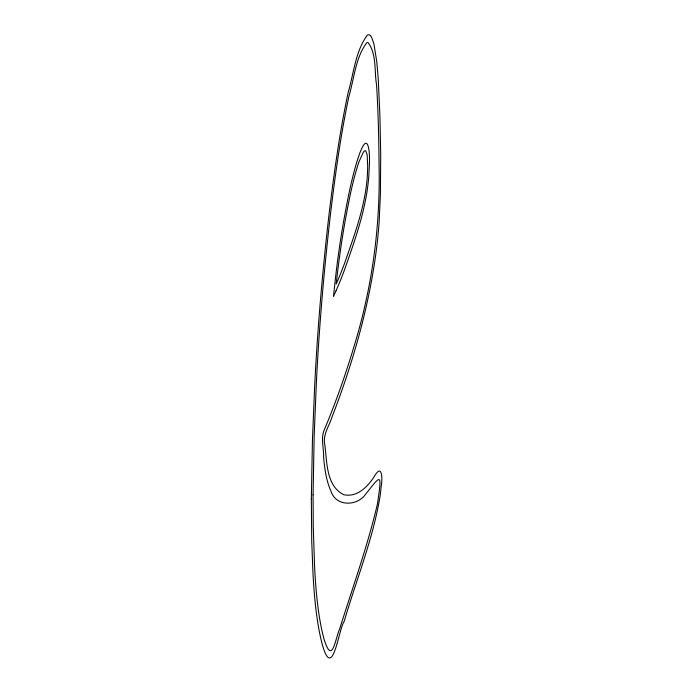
<?xml version="1.0" encoding="UTF-8"?>
<svg xmlns="http://www.w3.org/2000/svg" width="693" height="693" viewBox="0 0 693 693"><rect width="100%" height="100%" fill="white"/><g stroke="black" fill="none" stroke-linecap="round" stroke-linejoin="round"><path stroke-width="1.04" d="M336.079 290.679L333.48 296.509L334.728 284.78A174.393 31.272 -82.6 0 1 347.643 199.991A111.045 19.915 -82.6 0 1 358.835 155.83C368.901 126.732 370.339 155.743 369.178 168.104C368.304 203.231 356.107 236.815 344.603 269.586A308.931 55.405 -82.6 0 1 336.079 290.679M311.33 499.298L311.729 541.06L312.794 568.901A333.298 59.771 -82.6 0 0 322.912 646.647C332.995 680.387 338.704 628.586 344.161 621.439C356.349 579.669 373.085 538.877 380.136 495.79A34.182 6.133 -82.6 0 0 381.176 486.425C382.527 479.885 382.475 462.17 374.151 476.68C367.567 486.832 357.276 497.487 343.901 494.759C326.074 486.183 327.07 461.919 324.87 445.097C322.392 434.944 329.08 426.446 331.964 417.212C352.018 365.254 367.697 311.391 375.528 256.176A94.378 16.927 -82.6 0 0 379.114 222.496L380.405 194.231L380.7 154.487L379.937 116.407L378.239 78.733L376.767 61.668L373.908 43.858L371.578 37.179L370.287 35.395L368.919 34.65L367.463 34.936C355.388 51.213 353.776 73.267 348.198 92.36C339.622 132.406 334.061 173.016 329.123 213.643A523.016 93.789 -82.6 0 0 314.639 386.746L312.448 439.864L311.33 499.298M313.08 494.923L313.262 526.308L314.475 563.678A325.589 58.385 -82.6 0 0 324.298 639.951C332.311 665.15 335.014 639.578 339.769 628.568C352.702 587.222 367.533 546.292 377.416 504.088C382.614 469.715 380.743 475.467 363.409 496.985C353.621 506.288 335.707 505.604 331.029 491.354C326.169 480.665 324.696 468.858 323.605 457.285C323.943 448.042 320.417 437.95 324.532 429.244C335.707 402.65 345.296 375.398 353.621 347.773C371.898 288.929 380.44 227.304 379.054 165.714C378.863 138.869 378.239 112.006 376.594 85.204C374.22 71.336 376.819 54.305 368.139 42.576L366.84 42.645C355.405 57.718 354.192 78.655 348.882 96.474C340.67 135.04 335.334 174.16 330.578 213.288A515.159 92.386 -82.6 0 0 316.311 383.896L314.163 436.33L313.08 494.923M367.611 163.435C368.373 198.12 355.734 231.167 344.534 263.418A300.996 53.976 -82.6 0 1 336.226 283.965A166.606 29.877 -82.6 0 1 348.588 202.858A103.266 18.52 -82.6 0 1 359.017 161.677L363.435 152.027L364.293 151.031L365.713 150.736L367.099 154.539L367.611 163.435"/></g></svg>
